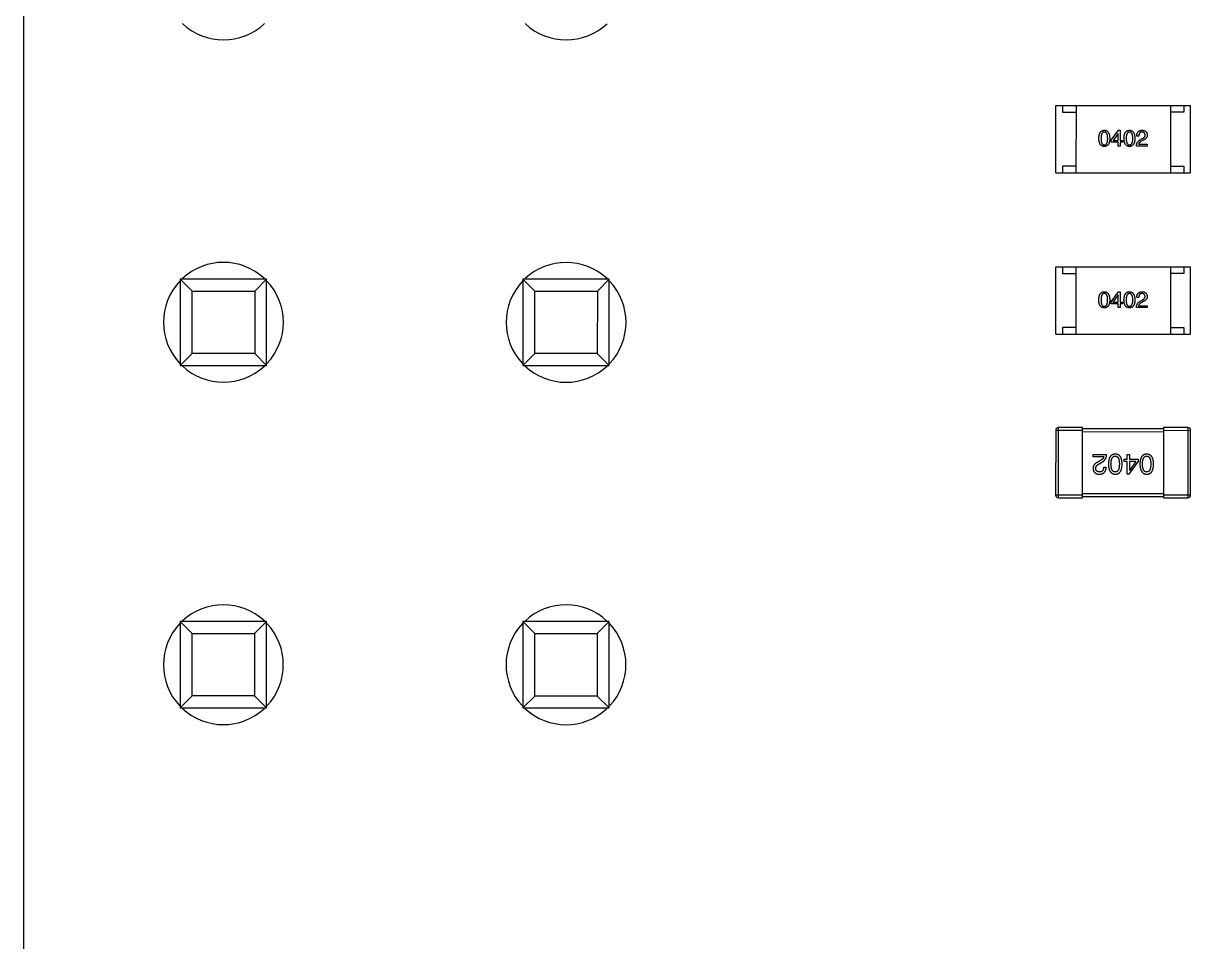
# Model space of a CAD drawing. Header units: inches. Extents: x -29 to 164, y -51 to 83.
# Drawn here: x 113.5 to 122.16, y 5.73 to 12.54 of the extents above; entities that cross this region are included whole.
import ezdxf

# ---------------------------------------------------------------- set-up
doc = ezdxf.new("R2010")
doc.units = ezdxf.units.IN
doc.header["$LTSCALE"] = 1.21
doc.header["$MEASUREMENT"] = 0
doc.layers.get('0').update_dxf_attribs({"linetype": 'CONTINUOUS'})

msp = doc.modelspace()

# ---------------------------------------------------------------- linework, layer by layer
at = {"color": 7, "linetype": 'Continuous'}
for p, q in [((113.5046, 40.2831), (113.5046, -5.7169)), ((121.1583, 11.4316), (121.1584, 11.9316)), ((121.1584, 11.9316), (122.1584, 11.9314)), ((121.2084, 11.9316), (121.2084, 11.8816)), ((121.2084, 11.8816), (121.3084, 11.8816)), ((121.3084, 11.9316), (121.3083, 11.4316)), ((122.0084, 11.9314), (122.0083, 11.4314)), ((122.1084, 11.8814), (122.0084, 11.8814)), ((122.1084, 11.9314), (122.1084, 11.8814)), ((122.1583, 11.4314), (122.1584, 11.9314)), ((121.569, 11.6725), (121.6228, 11.7472)), ((121.6201, 11.7243), (121.5828, 11.6705)), ((121.6208, 11.7243), (121.6201, 11.7243)), ((121.6208, 11.6705), (121.6208, 11.7243)), ((121.6228, 11.7472), (121.6352, 11.7472)), ((121.6352, 11.7472), (121.6352, 11.6705)), ((121.7739, 11.7045), (121.7588, 11.7045)), ((121.7837, 11.6757), (121.7994, 11.6849)), ((121.569, 11.658), (121.569, 11.6725)), ((121.6208, 11.658), (121.569, 11.658)), ((121.5828, 11.6705), (121.6208, 11.6705)), ((121.6208, 11.6292), (121.6208, 11.658)), ((121.6352, 11.6292), (121.6208, 11.6292)), ((121.6352, 11.6705), (121.6529, 11.6705)), ((121.6352, 11.658), (121.6352, 11.6292)), ((121.6529, 11.658), (121.6352, 11.658)), ((121.6529, 11.6705), (121.6529, 11.658)), ((121.8368, 11.6291), (121.7562, 11.6291)), ((121.7726, 11.6429), (121.8368, 11.6429)), ((121.8047, 11.6724), (121.7922, 11.6652)), ((121.8368, 11.6429), (121.8368, 11.6291)), ((121.1583, 11.4316), (122.1583, 11.4314)), ((121.2083, 11.4816), (121.2083, 11.4316)), ((121.3083, 11.4816), (121.2083, 11.4816)), ((122.0083, 11.4814), (122.1083, 11.4814)), ((122.1083, 11.4814), (122.1083, 11.4314)), ((121.158, 10.2341), (121.1581, 10.7341)), ((121.1581, 10.7341), (122.1581, 10.7339)), ((121.2081, 10.7341), (121.2081, 10.6841)), ((121.3081, 10.7341), (121.308, 10.2341)), ((122.0081, 10.7339), (122.008, 10.2339)), ((122.1081, 10.7339), (122.1081, 10.6839)), ((122.158, 10.2339), (122.1581, 10.7339)), ((121.2081, 10.6841), (121.3081, 10.6841)), ((122.1081, 10.6839), (122.0081, 10.6839)), ((114.6681, 10.6429), (114.6679, 10.0029)), ((114.7562, 10.5547), (114.6681, 10.6429)), ((115.3081, 10.6427), (114.6681, 10.6429)), ((115.2199, 10.5546), (115.3081, 10.6427)), ((115.3079, 10.0027), (115.3081, 10.6427)), ((117.2081, 10.6423), (117.2079, 10.0023)), ((117.2962, 10.5542), (117.2081, 10.6423)), ((117.8481, 10.6422), (117.2081, 10.6423)), ((117.7599, 10.5541), (117.8481, 10.6422)), ((117.8479, 10.0022), (117.8481, 10.6422)), ((114.7561, 10.091), (114.7562, 10.5547)), ((114.7562, 10.5547), (115.2199, 10.5546)), ((115.2199, 10.5546), (115.2198, 10.0909)), ((117.2961, 10.0905), (117.2962, 10.5542)), ((117.2962, 10.5542), (117.7599, 10.5541)), ((117.7599, 10.5541), (117.7598, 10.0904)), ((121.5687, 10.4749), (121.6225, 10.5497)), ((121.5687, 10.4605), (121.5687, 10.4749)), ((121.6199, 10.5267), (121.5825, 10.4729)), ((121.5825, 10.4729), (121.6205, 10.4729)), ((121.6205, 10.5267), (121.6199, 10.5267)), ((121.6205, 10.4729), (121.6205, 10.5267)), ((121.6225, 10.5497), (121.635, 10.5497)), ((121.635, 10.5497), (121.635, 10.4729)), ((121.635, 10.4729), (121.6527, 10.4729)), ((121.6527, 10.4729), (121.6527, 10.4605)), ((121.7736, 10.507), (121.7585, 10.507)), ((121.7834, 10.4782), (121.7992, 10.4873)), ((121.8044, 10.4749), (121.792, 10.4677)), ((121.6205, 10.4605), (121.5687, 10.4605)), ((121.6205, 10.4316), (121.6205, 10.4605)), ((121.6349, 10.4316), (121.6205, 10.4316)), ((121.635, 10.4605), (121.6349, 10.4316)), ((121.6527, 10.4605), (121.635, 10.4605)), ((121.8365, 10.4316), (121.7559, 10.4316)), ((121.7723, 10.4454), (121.8366, 10.4454)), ((121.8366, 10.4454), (121.8365, 10.4316)), ((121.158, 10.2341), (122.158, 10.2339)), ((121.208, 10.2841), (121.208, 10.2341)), ((121.308, 10.2841), (121.208, 10.2841)), ((122.008, 10.2839), (122.108, 10.2839)), ((122.108, 10.2839), (122.108, 10.2339)), ((114.6679, 10.0029), (114.7561, 10.091)), ((115.2198, 10.0909), (114.7561, 10.091)), ((115.3079, 10.0027), (115.2198, 10.0909)), ((117.2079, 10.0023), (117.2961, 10.0905)), ((117.7598, 10.0904), (117.2961, 10.0905)), ((117.8479, 10.0022), (117.7598, 10.0904)), ((114.6679, 10.0029), (115.3079, 10.0027)), ((117.2079, 10.0023), (117.8479, 10.0022)), ((121.1577, 9.5214), (121.1576, 9.0414)), ((121.1577, 9.5214), (121.3577, 9.5214)), ((121.1776, 9.0214), (121.1777, 9.5414)), ((121.3577, 9.5414), (121.1777, 9.5414)), ((121.3576, 9.0214), (121.3577, 9.5414)), ((121.9577, 9.5313), (121.3577, 9.5314)), ((121.9577, 9.5413), (121.9576, 9.0213)), ((122.1377, 9.5412), (121.9577, 9.5413)), ((121.9577, 9.5213), (122.1577, 9.5212)), ((122.1377, 9.5412), (122.1376, 9.0212)), ((122.1576, 9.0412), (122.1577, 9.5212)), ((121.3577, 9.5114), (121.9577, 9.5113)), ((121.4346, 9.3254), (121.4346, 9.3427)), ((121.4346, 9.3427), (121.5354, 9.3426)), ((121.5149, 9.3254), (121.4346, 9.3254)), ((121.4903, 9.2976), (121.4747, 9.2885)), ((121.4813, 9.273), (121.501, 9.2844)), ((121.6644, 9.291), (121.6644, 9.3065)), ((121.6644, 9.3065), (121.6866, 9.3065)), ((121.6866, 9.291), (121.6644, 9.291)), ((121.6865, 9.1951), (121.6866, 9.291)), ((121.6866, 9.3065), (121.6866, 9.3426)), ((121.6866, 9.3426), (121.7046, 9.3426)), ((121.7021, 9.1951), (121.7694, 9.2885)), ((121.7046, 9.3426), (121.7046, 9.3065)), ((121.7046, 9.3065), (121.7694, 9.3065)), ((121.7046, 9.291), (121.7046, 9.2237)), ((121.7521, 9.291), (121.7046, 9.291)), ((121.7521, 9.291), (121.7054, 9.2237)), ((121.7694, 9.3065), (121.7694, 9.2885)), ((121.5132, 9.2484), (121.5321, 9.2484)), ((121.7021, 9.1951), (121.6865, 9.1951)), ((121.7046, 9.2237), (121.7054, 9.2237)), ((121.3576, 9.0414), (121.1576, 9.0414)), ((121.1776, 9.0214), (121.3576, 9.0214)), ((121.9576, 9.0513), (121.3576, 9.0514)), ((121.3576, 9.0314), (121.9576, 9.0313)), ((122.1576, 9.0412), (121.9576, 9.0413)), ((121.9576, 9.0213), (122.1376, 9.0212)), ((114.6675, 8.1029), (114.6674, 7.4629)), ((114.7557, 8.0147), (114.6675, 8.1029)), ((115.3075, 8.1027), (114.6675, 8.1029)), ((115.2193, 8.0146), (115.3075, 8.1027)), ((115.3074, 7.4627), (115.3075, 8.1027)), ((117.2075, 8.1023), (117.2074, 7.4623)), ((117.2957, 8.0142), (117.2075, 8.1023)), ((117.8475, 8.1022), (117.2075, 8.1023)), ((117.7593, 8.0141), (117.8475, 8.1022)), ((117.8474, 7.4622), (117.8475, 8.1022)), ((114.7556, 7.551), (114.7557, 8.0147)), ((114.7557, 8.0147), (115.2193, 8.0146)), ((115.2193, 8.0146), (115.2193, 7.5509)), ((117.2956, 7.5505), (117.2957, 8.0142)), ((117.2957, 8.0142), (117.7593, 8.0141)), ((117.7593, 8.0141), (117.7593, 7.5504)), ((114.6674, 7.4629), (114.7556, 7.551)), ((115.2193, 7.5509), (114.7556, 7.551)), ((115.3074, 7.4627), (115.2193, 7.5509)), ((117.2074, 7.4623), (117.2956, 7.5505)), ((117.7593, 7.5504), (117.2956, 7.5505)), ((117.8474, 7.4622), (117.7593, 7.5504)), ((114.6674, 7.4629), (115.3074, 7.4627)), ((117.2074, 7.4623), (117.8474, 7.4622))]:
    msp.add_line(p, q, dxfattribs=at)
for centre, radius, start, end in [((114.9885, 12.8628), 0.4445, 226.85479, 313.12027), ((117.5285, 12.8623), 0.4445, 226.85479, 313.12027), ((114.988, 10.3228), 0.4445, 46.85479, 133.12027), ((117.528, 10.3223), 0.4445, 46.85479, 133.12027), ((114.988, 10.3228), 0.4445, 136.53395, 223.47526), ((114.988, 10.3228), 0.4445, 316.53395, 43.47526), ((117.528, 10.3223), 0.4445, 136.53395, 223.47526), ((117.528, 10.3223), 0.4445, 316.53395, 43.47526), ((114.988, 10.3228), 0.4445, 226.85479, 313.12027), ((117.528, 10.3223), 0.4445, 226.85479, 313.12027), ((121.1777, 9.5214), 0.02, 89.98796, 179.98796), ((122.1377, 9.5212), 0.02, 359.98796, 89.98796), ((121.1776, 9.0414), 0.02, 179.98796, 269.98796), ((122.1376, 9.0412), 0.02, 269.98796, 359.98796), ((114.9875, 7.7828), 0.4445, 46.85479, 133.12027), ((117.5275, 7.7823), 0.4445, 46.85479, 133.12027), ((114.9875, 7.7828), 0.4445, 136.53395, 223.47526), ((114.9875, 7.7828), 0.4445, 316.53395, 43.47526), ((117.5275, 7.7823), 0.4445, 136.53395, 223.47526), ((117.5275, 7.7823), 0.4445, 316.53395, 43.47526), ((114.9875, 7.7828), 0.4445, 226.85479, 313.12027), ((117.5275, 7.7823), 0.4445, 226.85479, 313.12027)]:
    msp.add_arc(centre, radius, start, end, dxfattribs=at)
for points, knots in [([(121.4777, 11.6862), (121.4778, 11.6887), (121.4779, 11.6934), (121.4786, 11.7003), (121.4794, 11.7067), (121.4807, 11.7126), (121.4821, 11.718), (121.4839, 11.723), (121.486, 11.7276), (121.4884, 11.7316), (121.4911, 11.7353), (121.4941, 11.7384), (121.4974, 11.7411), (121.501, 11.7433), (121.505, 11.745), (121.5092, 11.7462), (121.5137, 11.747), (121.5168, 11.7472), (121.5184, 11.7472)], [0, 0, 0, 0, 0.088823, 0.172287, 0.250296, 0.323438, 0.392244, 0.456221, 0.516635, 0.573871, 0.628, 0.680335, 0.731489, 0.782557, 0.834044, 0.886738, 0.942089, 1, 1, 1, 1]), ([(121.5183, 11.6272), (121.5168, 11.6273), (121.5136, 11.6274), (121.5091, 11.6282), (121.5049, 11.6294), (121.501, 11.6311), (121.4974, 11.6332), (121.4941, 11.6358), (121.4911, 11.6388), (121.4884, 11.6423), (121.486, 11.6463), (121.4839, 11.6507), (121.4821, 11.6555), (121.4806, 11.6608), (121.4794, 11.6665), (121.4786, 11.6727), (121.4779, 11.6793), (121.4778, 11.6839), (121.4777, 11.6862)], [0, 0, 0, 0, 0.059135, 0.115606, 0.169241, 0.221578, 0.273261, 0.324749, 0.377329, 0.431642, 0.488541, 0.548597, 0.612232, 0.680174, 0.752504, 0.829777, 0.912307, 1, 1, 1, 1]), ([(121.5184, 11.7335), (121.5174, 11.7334), (121.5155, 11.7333), (121.5127, 11.7328), (121.5101, 11.7319), (121.5077, 11.7306), (121.5055, 11.7289), (121.5035, 11.7268), (121.5017, 11.7244), (121.5001, 11.7216), (121.4987, 11.7185), (121.4974, 11.7149), (121.4964, 11.711), (121.4955, 11.7068), (121.4949, 11.7022), (121.4944, 11.6972), (121.4941, 11.6918), (121.4941, 11.6881), (121.4941, 11.6862)], [0, 0, 0, 0, 0.049764, 0.097007, 0.143217, 0.188577, 0.235116, 0.282997, 0.333719, 0.387776, 0.445989, 0.508679, 0.576563, 0.649481, 0.728235, 0.812722, 0.903548, 1, 1, 1, 1]), ([(121.4941, 11.6862), (121.4941, 11.6843), (121.4941, 11.6806), (121.4944, 11.6753), (121.4949, 11.6703), (121.4955, 11.6657), (121.4964, 11.6614), (121.4974, 11.6575), (121.4986, 11.654), (121.5001, 11.6509), (121.5017, 11.6481), (121.5035, 11.6457), (121.5055, 11.6436), (121.5077, 11.642), (121.5101, 11.6406), (121.5127, 11.6397), (121.5155, 11.6391), (121.5174, 11.6391), (121.5183, 11.639)], [0, 0, 0, 0, 0.096457, 0.187288, 0.27178, 0.350132, 0.423455, 0.491343, 0.554037, 0.612253, 0.666313, 0.717038, 0.764921, 0.811214, 0.856775, 0.902988, 0.950234, 1, 1, 1, 1]), ([(121.5183, 11.639), (121.5194, 11.6391), (121.5213, 11.6392), (121.5242, 11.6398), (121.5268, 11.6408), (121.5293, 11.6422), (121.5316, 11.6439), (121.5336, 11.646), (121.5355, 11.6484), (121.5371, 11.6512), (121.5386, 11.6543), (121.5398, 11.6578), (121.5409, 11.6617), (121.5418, 11.6659), (121.5424, 11.6705), (121.5429, 11.6754), (121.5432, 11.6807), (121.5433, 11.6844), (121.5433, 11.6862)], [0, 0, 0, 0, 0.050879, 0.099377, 0.146973, 0.193618, 0.240619, 0.289461, 0.34047, 0.395283, 0.453059, 0.515633, 0.582666, 0.655287, 0.732971, 0.815933, 0.905166, 1, 1, 1, 1]), ([(121.559, 11.6862), (121.5589, 11.6839), (121.5588, 11.6793), (121.5582, 11.6727), (121.5573, 11.6665), (121.5561, 11.6608), (121.5546, 11.6555), (121.5528, 11.6506), (121.5507, 11.6462), (121.5483, 11.6423), (121.5456, 11.6388), (121.5426, 11.6358), (121.5393, 11.6332), (121.5357, 11.6311), (121.5317, 11.6294), (121.5275, 11.6282), (121.523, 11.6274), (121.5199, 11.6273), (121.5183, 11.6272)], [0, 0, 0, 0, 0.08769, 0.170218, 0.24749, 0.319818, 0.387758, 0.451391, 0.511445, 0.568185, 0.622681, 0.67526, 0.726746, 0.778428, 0.830764, 0.884397, 0.940866, 1, 1, 1, 1]), ([(121.5184, 11.7472), (121.5199, 11.7471), (121.523, 11.7469), (121.5274, 11.7461), (121.5316, 11.7448), (121.5355, 11.743), (121.539, 11.7408), (121.5423, 11.7381), (121.5453, 11.7349), (121.548, 11.7313), (121.5504, 11.7272), (121.5525, 11.7227), (121.5543, 11.7177), (121.5558, 11.7123), (121.5571, 11.7064), (121.558, 11.7001), (121.5587, 11.6933), (121.5589, 11.6886), (121.559, 11.6862)], [0, 0, 0, 0, 0.057415, 0.112361, 0.16496, 0.216437, 0.267441, 0.318839, 0.371478, 0.426325, 0.483626, 0.544235, 0.608673, 0.677374, 0.750405, 0.828394, 0.911525, 1, 1, 1, 1]), ([(121.5433, 11.6862), (121.5433, 11.6881), (121.5432, 11.6918), (121.5429, 11.6972), (121.5425, 11.7022), (121.5418, 11.7068), (121.5409, 11.711), (121.5399, 11.7149), (121.5386, 11.7184), (121.5372, 11.7216), (121.5355, 11.7244), (121.5336, 11.7268), (121.5316, 11.7289), (121.5293, 11.7306), (121.5269, 11.7319), (121.5242, 11.7328), (121.5213, 11.7333), (121.5194, 11.7334), (121.5184, 11.7335)], [0, 0, 0, 0, 0.095719, 0.185854, 0.269738, 0.347952, 0.420315, 0.487894, 0.550245, 0.608186, 0.662454, 0.713283, 0.761375, 0.808209, 0.854301, 0.901312, 0.949396, 1, 1, 1, 1]), ([(121.6642, 11.6862), (121.6643, 11.6886), (121.6645, 11.6934), (121.6651, 11.7002), (121.666, 11.7066), (121.6672, 11.7125), (121.6687, 11.718), (121.6705, 11.723), (121.6725, 11.7275), (121.675, 11.7316), (121.6776, 11.7352), (121.6806, 11.7383), (121.6839, 11.741), (121.6876, 11.7432), (121.6915, 11.7449), (121.6957, 11.7462), (121.7002, 11.747), (121.7033, 11.7471), (121.7049, 11.7472)], [0, 0, 0, 0, 0.088823, 0.172287, 0.250296, 0.323438, 0.392244, 0.456221, 0.516635, 0.573871, 0.628, 0.680335, 0.731489, 0.782557, 0.834044, 0.886738, 0.942089, 1, 1, 1, 1]), ([(121.7049, 11.6272), (121.7033, 11.6273), (121.7002, 11.6274), (121.6957, 11.6282), (121.6915, 11.6294), (121.6875, 11.631), (121.6839, 11.6332), (121.6806, 11.6357), (121.6776, 11.6388), (121.6749, 11.6423), (121.6725, 11.6462), (121.6705, 11.6506), (121.6687, 11.6555), (121.6672, 11.6607), (121.6659, 11.6665), (121.6651, 11.6726), (121.6645, 11.6793), (121.6643, 11.6839), (121.6642, 11.6862)], [0, 0, 0, 0, 0.059135, 0.115606, 0.169241, 0.221578, 0.273261, 0.324749, 0.377329, 0.431642, 0.488541, 0.548597, 0.612232, 0.680174, 0.752504, 0.829777, 0.912307, 1, 1, 1, 1]), ([(121.7049, 11.7334), (121.7039, 11.7334), (121.702, 11.7333), (121.6992, 11.7328), (121.6966, 11.7318), (121.6942, 11.7305), (121.692, 11.7288), (121.69, 11.7268), (121.6882, 11.7244), (121.6866, 11.7216), (121.6852, 11.7184), (121.6839, 11.7149), (121.683, 11.711), (121.6821, 11.7068), (121.6814, 11.7022), (121.681, 11.6972), (121.6807, 11.6918), (121.6806, 11.6881), (121.6806, 11.6862)], [0, 0, 0, 0, 0.049764, 0.097007, 0.143217, 0.188577, 0.235116, 0.282997, 0.333719, 0.387776, 0.445989, 0.508679, 0.576563, 0.649481, 0.728235, 0.812722, 0.903548, 1, 1, 1, 1]), ([(121.6806, 11.6862), (121.6806, 11.6843), (121.6807, 11.6806), (121.681, 11.6753), (121.6814, 11.6703), (121.682, 11.6657), (121.6829, 11.6614), (121.6839, 11.6575), (121.6852, 11.654), (121.6866, 11.6508), (121.6882, 11.648), (121.69, 11.6456), (121.692, 11.6436), (121.6942, 11.6419), (121.6966, 11.6406), (121.6992, 11.6396), (121.702, 11.6391), (121.7039, 11.639), (121.7049, 11.639)], [0, 0, 0, 0, 0.096457, 0.187288, 0.27178, 0.350132, 0.423455, 0.491343, 0.554037, 0.612253, 0.666313, 0.717038, 0.764921, 0.811214, 0.856775, 0.902988, 0.950234, 1, 1, 1, 1]), ([(121.7049, 11.7472), (121.7065, 11.7471), (121.7095, 11.7469), (121.714, 11.746), (121.7181, 11.7447), (121.722, 11.743), (121.7255, 11.7407), (121.7288, 11.738), (121.7318, 11.7349), (121.7345, 11.7313), (121.7369, 11.7272), (121.739, 11.7227), (121.7408, 11.7177), (121.7424, 11.7123), (121.7436, 11.7064), (121.7445, 11.7001), (121.7452, 11.6933), (121.7454, 11.6886), (121.7455, 11.6862)], [0, 0, 0, 0, 0.057415, 0.112361, 0.16496, 0.216437, 0.267441, 0.318839, 0.371478, 0.426325, 0.483626, 0.544235, 0.608673, 0.677374, 0.750405, 0.828394, 0.911525, 1, 1, 1, 1]), ([(121.7298, 11.6862), (121.7298, 11.6881), (121.7297, 11.6918), (121.7295, 11.6971), (121.729, 11.7021), (121.7283, 11.7068), (121.7274, 11.711), (121.7264, 11.7149), (121.7251, 11.7184), (121.7237, 11.7216), (121.722, 11.7243), (121.7202, 11.7268), (121.7181, 11.7288), (121.7158, 11.7305), (121.7134, 11.7318), (121.7107, 11.7328), (121.7079, 11.7333), (121.7059, 11.7334), (121.7049, 11.7334)], [0, 0, 0, 0, 0.095719, 0.185854, 0.269738, 0.347952, 0.420315, 0.487894, 0.550245, 0.608186, 0.662454, 0.713283, 0.761375, 0.808209, 0.854301, 0.901312, 0.949396, 1, 1, 1, 1]), ([(121.7049, 11.639), (121.7059, 11.6391), (121.7078, 11.6392), (121.7107, 11.6398), (121.7134, 11.6408), (121.7158, 11.6421), (121.7181, 11.6438), (121.7201, 11.6459), (121.722, 11.6484), (121.7236, 11.6512), (121.7251, 11.6543), (121.7264, 11.6578), (121.7274, 11.6617), (121.7283, 11.6659), (121.729, 11.6705), (121.7294, 11.6754), (121.7297, 11.6807), (121.7298, 11.6843), (121.7298, 11.6862)], [0, 0, 0, 0, 0.050879, 0.099377, 0.146973, 0.193618, 0.240619, 0.289461, 0.34047, 0.395283, 0.453059, 0.515633, 0.582666, 0.655287, 0.732971, 0.815933, 0.905166, 1, 1, 1, 1]), ([(121.7455, 11.6862), (121.7455, 11.6838), (121.7453, 11.6793), (121.7447, 11.6726), (121.7438, 11.6664), (121.7426, 11.6607), (121.7411, 11.6554), (121.7393, 11.6506), (121.7372, 11.6462), (121.7348, 11.6423), (121.7321, 11.6388), (121.7291, 11.6357), (121.7258, 11.6332), (121.7222, 11.631), (121.7183, 11.6294), (121.7141, 11.6281), (121.7096, 11.6274), (121.7065, 11.6273), (121.7049, 11.6272)], [0, 0, 0, 0, 0.08769, 0.170218, 0.24749, 0.319818, 0.387758, 0.451391, 0.511445, 0.568185, 0.622681, 0.67526, 0.726746, 0.778428, 0.830764, 0.884397, 0.940866, 1, 1, 1, 1]), ([(121.7588, 11.7045), (121.7589, 11.7062), (121.759, 11.7095), (121.7595, 11.7142), (121.7604, 11.7186), (121.7615, 11.7227), (121.763, 11.7264), (121.7647, 11.7299), (121.7668, 11.7331), (121.7692, 11.7359), (121.7719, 11.7384), (121.775, 11.7406), (121.7783, 11.7425), (121.782, 11.7441), (121.7859, 11.7454), (121.7901, 11.7463), (121.7947, 11.7469), (121.7978, 11.7471), (121.7995, 11.7472)], [0, 0, 0, 0, 0.074935, 0.145873, 0.212498, 0.27598, 0.33603, 0.394042, 0.450372, 0.505546, 0.560812, 0.616481, 0.673265, 0.732328, 0.7938, 0.858943, 0.92718, 1, 1, 1, 1]), ([(121.7975, 11.7334), (121.7966, 11.7334), (121.7948, 11.7333), (121.7921, 11.733), (121.7897, 11.7324), (121.7874, 11.7317), (121.7853, 11.7306), (121.7834, 11.7294), (121.7816, 11.7279), (121.7801, 11.7262), (121.7787, 11.7243), (121.7774, 11.7221), (121.7764, 11.7197), (121.7756, 11.7171), (121.7748, 11.7143), (121.7744, 11.7112), (121.774, 11.708), (121.7739, 11.7057), (121.7739, 11.7045)], [0, 0, 0, 0, 0.065945, 0.127767, 0.186553, 0.242898, 0.297728, 0.351599, 0.404854, 0.459191, 0.515338, 0.573322, 0.634405, 0.698538, 0.767039, 0.84022, 0.917406, 1, 1, 1, 1]), ([(121.8211, 11.7124), (121.821, 11.7132), (121.8209, 11.7148), (121.8205, 11.7171), (121.8199, 11.7193), (121.8192, 11.7213), (121.8183, 11.7232), (121.8172, 11.7249), (121.8159, 11.7264), (121.8146, 11.7279), (121.813, 11.7291), (121.8113, 11.7302), (121.8094, 11.7311), (121.8073, 11.7319), (121.8051, 11.7325), (121.8027, 11.733), (121.8001, 11.7332), (121.7984, 11.7333), (121.7975, 11.7334)], [0, 0, 0, 0, 0.069456, 0.136175, 0.198596, 0.258993, 0.316838, 0.37342, 0.428889, 0.48454, 0.540119, 0.597644, 0.65702, 0.718534, 0.783117, 0.851564, 0.923888, 1, 1, 1, 1]), ([(121.7994, 11.6849), (121.8004, 11.6854), (121.8022, 11.6863), (121.8048, 11.6878), (121.8072, 11.6894), (121.8094, 11.691), (121.8114, 11.6926), (121.8132, 11.6942), (121.8149, 11.6959), (121.8163, 11.6976), (121.8176, 11.6994), (121.8187, 11.7011), (121.8196, 11.7029), (121.8203, 11.7048), (121.8208, 11.7066), (121.8211, 11.7085), (121.8212, 11.7105), (121.8211, 11.7118), (121.8211, 11.7124)], [0, 0, 0, 0, 0.084365, 0.165386, 0.24176, 0.314729, 0.38433, 0.449952, 0.513164, 0.5734, 0.630824, 0.68644, 0.740136, 0.792605, 0.844515, 0.896112, 0.947763, 1, 1, 1, 1]), ([(121.7995, 11.7472), (121.8009, 11.7471), (121.8037, 11.7469), (121.8077, 11.7463), (121.8115, 11.7454), (121.815, 11.7443), (121.8183, 11.7429), (121.8213, 11.7413), (121.8241, 11.7395), (121.8266, 11.7374), (121.8288, 11.735), (121.8307, 11.7324), (121.8324, 11.7296), (121.8338, 11.7265), (121.835, 11.7232), (121.8359, 11.7196), (121.8365, 11.7157), (121.8367, 11.7131), (121.8368, 11.7117)], [0, 0, 0, 0, 0.074847, 0.14558, 0.212628, 0.276599, 0.337792, 0.396608, 0.453638, 0.509854, 0.565589, 0.621545, 0.678777, 0.737222, 0.798388, 0.862259, 0.929312, 1, 1, 1, 1]), ([(121.8368, 11.7117), (121.8369, 11.7108), (121.8369, 11.7088), (121.8367, 11.7058), (121.8361, 11.703), (121.8354, 11.7002), (121.8343, 11.6975), (121.8329, 11.6948), (121.8313, 11.6922), (121.8294, 11.6897), (121.8273, 11.6873), (121.8249, 11.6849), (121.8222, 11.6827), (121.8192, 11.6805), (121.816, 11.6783), (121.8125, 11.6763), (121.8087, 11.6743), (121.8061, 11.673), (121.8047, 11.6724)], [0, 0, 0, 0, 0.055083, 0.109453, 0.162685, 0.21614, 0.26961, 0.324284, 0.380202, 0.437433, 0.497084, 0.559152, 0.624288, 0.692446, 0.763862, 0.838743, 0.917269, 1, 1, 1, 1]), ([(121.7562, 11.6291), (121.7562, 11.6305), (121.7563, 11.6331), (121.7567, 11.6369), (121.7573, 11.6405), (121.7581, 11.6441), (121.7591, 11.6475), (121.7603, 11.6508), (121.7617, 11.6539), (121.7633, 11.6569), (121.7652, 11.6597), (121.7672, 11.6624), (121.7694, 11.665), (121.7719, 11.6674), (121.7745, 11.6697), (121.7774, 11.6719), (121.7805, 11.6739), (121.7826, 11.6751), (121.7837, 11.6757)], [0, 0, 0, 0, 0.069512, 0.136307, 0.201431, 0.265186, 0.327322, 0.388242, 0.448098, 0.507757, 0.566952, 0.626243, 0.686026, 0.745963, 0.807549, 0.869906, 0.934172, 1, 1, 1, 1]), ([(121.7922, 11.6652), (121.7908, 11.6644), (121.7881, 11.6628), (121.7844, 11.6602), (121.7812, 11.6576), (121.7785, 11.6548), (121.7762, 11.652), (121.7745, 11.6491), (121.7732, 11.646), (121.7728, 11.6439), (121.7726, 11.6429)], [0, 0, 0, 0, 0.158292, 0.304606, 0.440272, 0.565336, 0.681745, 0.791834, 0.896966, 1, 1, 1, 1]), ([(121.4774, 10.4887), (121.4775, 10.4911), (121.4777, 10.4959), (121.4783, 10.5027), (121.4792, 10.5091), (121.4804, 10.515), (121.4819, 10.5205), (121.4837, 10.5255), (121.4858, 10.53), (121.4882, 10.5341), (121.4908, 10.5377), (121.4939, 10.5408), (121.4972, 10.5435), (121.5008, 10.5457), (121.5047, 10.5474), (121.5089, 10.5487), (121.5134, 10.5495), (121.5165, 10.5496), (121.5181, 10.5497)], [0, 0, 0, 0, 0.088823, 0.172287, 0.250296, 0.323438, 0.392244, 0.456221, 0.516635, 0.573871, 0.628, 0.680335, 0.731489, 0.782557, 0.834044, 0.886738, 0.942089, 1, 1, 1, 1]), ([(121.5181, 10.4297), (121.5165, 10.4298), (121.5134, 10.4299), (121.5089, 10.4307), (121.5047, 10.4319), (121.5008, 10.4335), (121.4971, 10.4357), (121.4938, 10.4382), (121.4908, 10.4413), (121.4882, 10.4448), (121.4857, 10.4487), (121.4837, 10.4531), (121.4819, 10.458), (121.4804, 10.4632), (121.4792, 10.469), (121.4783, 10.4751), (121.4777, 10.4818), (121.4775, 10.4864), (121.4774, 10.4887)], [0, 0, 0, 0, 0.059135, 0.115606, 0.169241, 0.221578, 0.273261, 0.324749, 0.377329, 0.431642, 0.488541, 0.548597, 0.612232, 0.680174, 0.752504, 0.829777, 0.912307, 1, 1, 1, 1]), ([(121.5181, 10.5359), (121.5171, 10.5359), (121.5152, 10.5358), (121.5124, 10.5353), (121.5098, 10.5343), (121.5074, 10.533), (121.5052, 10.5313), (121.5032, 10.5293), (121.5014, 10.5269), (121.4998, 10.5241), (121.4984, 10.5209), (121.4971, 10.5174), (121.4962, 10.5135), (121.4953, 10.5093), (121.4946, 10.5046), (121.4942, 10.4997), (121.4939, 10.4943), (121.4938, 10.4906), (121.4938, 10.4887)], [0, 0, 0, 0, 0.049764, 0.097007, 0.143217, 0.188577, 0.235116, 0.282997, 0.333719, 0.387776, 0.445989, 0.508679, 0.576563, 0.649481, 0.728235, 0.812722, 0.903548, 1, 1, 1, 1]), ([(121.4938, 10.4887), (121.4938, 10.4868), (121.4939, 10.4831), (121.4942, 10.4778), (121.4946, 10.4728), (121.4953, 10.4681), (121.4962, 10.4639), (121.4971, 10.46), (121.4984, 10.4565), (121.4998, 10.4533), (121.5014, 10.4505), (121.5032, 10.4481), (121.5052, 10.4461), (121.5074, 10.4444), (121.5098, 10.4431), (121.5124, 10.4421), (121.5152, 10.4416), (121.5171, 10.4415), (121.5181, 10.4415)], [0, 0, 0, 0, 0.096457, 0.187288, 0.27178, 0.350132, 0.423455, 0.491343, 0.554037, 0.612253, 0.666313, 0.717038, 0.764921, 0.811214, 0.856775, 0.902988, 0.950234, 1, 1, 1, 1]), ([(121.5181, 10.5497), (121.5197, 10.5496), (121.5227, 10.5494), (121.5272, 10.5485), (121.5313, 10.5472), (121.5352, 10.5455), (121.5388, 10.5432), (121.542, 10.5405), (121.545, 10.5374), (121.5477, 10.5338), (121.5501, 10.5297), (121.5522, 10.5252), (121.554, 10.5202), (121.5556, 10.5148), (121.5568, 10.5089), (121.5578, 10.5026), (121.5584, 10.4958), (121.5586, 10.4911), (121.5587, 10.4887)], [0, 0, 0, 0, 0.057415, 0.112361, 0.16496, 0.216437, 0.267441, 0.318839, 0.371478, 0.426325, 0.483626, 0.544235, 0.608673, 0.677374, 0.750405, 0.828394, 0.911525, 1, 1, 1, 1]), ([(121.543, 10.4887), (121.543, 10.4906), (121.543, 10.4943), (121.5427, 10.4996), (121.5422, 10.5046), (121.5415, 10.5093), (121.5406, 10.5135), (121.5396, 10.5174), (121.5383, 10.5209), (121.5369, 10.5241), (121.5352, 10.5268), (121.5334, 10.5293), (121.5313, 10.5313), (121.5291, 10.533), (121.5266, 10.5343), (121.5239, 10.5353), (121.5211, 10.5358), (121.5191, 10.5359), (121.5181, 10.5359)], [0, 0, 0, 0, 0.095719, 0.185854, 0.269738, 0.347952, 0.420315, 0.487894, 0.550245, 0.608186, 0.662454, 0.713283, 0.761375, 0.808209, 0.854301, 0.901312, 0.949396, 1, 1, 1, 1]), ([(121.5181, 10.4415), (121.5191, 10.4415), (121.5211, 10.4417), (121.5239, 10.4423), (121.5266, 10.4433), (121.529, 10.4446), (121.5313, 10.4463), (121.5333, 10.4484), (121.5352, 10.4509), (121.5369, 10.4537), (121.5383, 10.4568), (121.5396, 10.4603), (121.5406, 10.4642), (121.5415, 10.4684), (121.5422, 10.473), (121.5427, 10.4779), (121.543, 10.4832), (121.543, 10.4868), (121.543, 10.4887)], [0, 0, 0, 0, 0.050879, 0.099377, 0.146973, 0.193618, 0.240619, 0.289461, 0.34047, 0.395283, 0.453059, 0.515633, 0.582666, 0.655287, 0.732971, 0.815933, 0.905166, 1, 1, 1, 1]), ([(121.5587, 10.4887), (121.5587, 10.4863), (121.5585, 10.4818), (121.5579, 10.4751), (121.557, 10.4689), (121.5558, 10.4632), (121.5543, 10.4579), (121.5525, 10.4531), (121.5504, 10.4487), (121.548, 10.4448), (121.5453, 10.4413), (121.5423, 10.4382), (121.539, 10.4356), (121.5354, 10.4335), (121.5315, 10.4319), (121.5273, 10.4306), (121.5228, 10.4299), (121.5197, 10.4298), (121.5181, 10.4297)], [0, 0, 0, 0, 0.08769, 0.170218, 0.24749, 0.319818, 0.387758, 0.451391, 0.511445, 0.568185, 0.622681, 0.67526, 0.726746, 0.778428, 0.830764, 0.884397, 0.940866, 1, 1, 1, 1]), ([(121.664, 10.4887), (121.664, 10.4911), (121.6642, 10.4958), (121.6648, 10.5027), (121.6657, 10.5091), (121.6669, 10.515), (121.6684, 10.5205), (121.6702, 10.5254), (121.6723, 10.53), (121.6747, 10.5341), (121.6774, 10.5377), (121.6804, 10.5408), (121.6837, 10.5435), (121.6873, 10.5457), (121.6912, 10.5474), (121.6954, 10.5487), (121.6999, 10.5494), (121.703, 10.5496), (121.7046, 10.5496)], [0, 0, 0, 0, 0.088823, 0.172287, 0.250296, 0.323438, 0.392244, 0.456221, 0.516635, 0.573871, 0.628, 0.680335, 0.731489, 0.782557, 0.834044, 0.886738, 0.942089, 1, 1, 1, 1]), ([(121.7046, 10.4296), (121.703, 10.4297), (121.6999, 10.4299), (121.6954, 10.4306), (121.6912, 10.4318), (121.6873, 10.4335), (121.6837, 10.4356), (121.6804, 10.4382), (121.6773, 10.4412), (121.6747, 10.4447), (121.6723, 10.4487), (121.6702, 10.4531), (121.6684, 10.4579), (121.6669, 10.4632), (121.6657, 10.4689), (121.6648, 10.4751), (121.6642, 10.4817), (121.664, 10.4863), (121.664, 10.4887)], [0, 0, 0, 0, 0.059135, 0.115606, 0.169241, 0.221578, 0.273261, 0.324749, 0.377329, 0.431642, 0.488541, 0.548597, 0.612232, 0.680174, 0.752504, 0.829777, 0.912307, 1, 1, 1, 1]), ([(121.7046, 10.5359), (121.7036, 10.5358), (121.7017, 10.5358), (121.6989, 10.5352), (121.6963, 10.5343), (121.6939, 10.533), (121.6918, 10.5313), (121.6897, 10.5292), (121.6879, 10.5268), (121.6863, 10.524), (121.6849, 10.5209), (121.6837, 10.5174), (121.6827, 10.5135), (121.6818, 10.5092), (121.6812, 10.5046), (121.6807, 10.4996), (121.6804, 10.4943), (121.6804, 10.4906), (121.6803, 10.4887)], [0, 0, 0, 0, 0.049764, 0.097007, 0.143217, 0.188577, 0.235116, 0.282997, 0.333719, 0.387776, 0.445989, 0.508679, 0.576563, 0.649481, 0.728235, 0.812722, 0.903548, 1, 1, 1, 1]), ([(121.6803, 10.4887), (121.6804, 10.4868), (121.6804, 10.4831), (121.6807, 10.4777), (121.6811, 10.4727), (121.6818, 10.4681), (121.6827, 10.4639), (121.6837, 10.46), (121.6849, 10.4565), (121.6863, 10.4533), (121.6879, 10.4505), (121.6897, 10.4481), (121.6917, 10.446), (121.6939, 10.4444), (121.6963, 10.443), (121.6989, 10.4421), (121.7017, 10.4416), (121.7036, 10.4415), (121.7046, 10.4414)], [0, 0, 0, 0, 0.096457, 0.187288, 0.27178, 0.350132, 0.423455, 0.491343, 0.554037, 0.612253, 0.666313, 0.717038, 0.764921, 0.811214, 0.856775, 0.902988, 0.950234, 1, 1, 1, 1]), ([(121.7046, 10.5496), (121.7062, 10.5495), (121.7093, 10.5494), (121.7137, 10.5485), (121.7178, 10.5472), (121.7217, 10.5454), (121.7253, 10.5432), (121.7286, 10.5405), (121.7315, 10.5373), (121.7342, 10.5337), (121.7366, 10.5297), (121.7388, 10.5251), (121.7406, 10.5202), (121.7421, 10.5147), (121.7433, 10.5089), (121.7443, 10.5025), (121.745, 10.4957), (121.7452, 10.4911), (121.7453, 10.4887)], [0, 0, 0, 0, 0.057415, 0.112361, 0.16496, 0.216437, 0.267441, 0.318839, 0.371478, 0.426325, 0.483626, 0.544235, 0.608673, 0.677374, 0.750405, 0.828394, 0.911525, 1, 1, 1, 1]), ([(121.7295, 10.4887), (121.7295, 10.4906), (121.7295, 10.4943), (121.7292, 10.4996), (121.7287, 10.5046), (121.728, 10.5092), (121.7272, 10.5135), (121.7261, 10.5174), (121.7249, 10.5209), (121.7234, 10.524), (121.7217, 10.5268), (121.7199, 10.5292), (121.7178, 10.5313), (121.7156, 10.533), (121.7131, 10.5343), (121.7104, 10.5352), (121.7076, 10.5358), (121.7056, 10.5358), (121.7046, 10.5359)], [0, 0, 0, 0, 0.095719, 0.185854, 0.269738, 0.347952, 0.420315, 0.487894, 0.550245, 0.608186, 0.662454, 0.713283, 0.761375, 0.808209, 0.854301, 0.901312, 0.949396, 1, 1, 1, 1]), ([(121.7046, 10.4414), (121.7056, 10.4415), (121.7076, 10.4416), (121.7104, 10.4422), (121.7131, 10.4432), (121.7155, 10.4446), (121.7178, 10.4463), (121.7199, 10.4484), (121.7217, 10.4508), (121.7234, 10.4536), (121.7249, 10.4568), (121.7261, 10.4603), (121.7272, 10.4641), (121.728, 10.4683), (121.7287, 10.4729), (121.7292, 10.4778), (121.7295, 10.4831), (121.7295, 10.4868), (121.7295, 10.4887)], [0, 0, 0, 0, 0.050879, 0.099377, 0.146973, 0.193618, 0.240619, 0.289461, 0.34047, 0.395283, 0.453059, 0.515633, 0.582666, 0.655287, 0.732971, 0.815933, 0.905166, 1, 1, 1, 1]), ([(121.7453, 10.4887), (121.7452, 10.4863), (121.745, 10.4817), (121.7444, 10.4751), (121.7435, 10.4689), (121.7423, 10.4632), (121.7408, 10.4579), (121.739, 10.4531), (121.7369, 10.4487), (121.7346, 10.4447), (121.7319, 10.4412), (121.7288, 10.4382), (121.7255, 10.4356), (121.7219, 10.4335), (121.718, 10.4318), (121.7138, 10.4306), (121.7093, 10.4299), (121.7062, 10.4297), (121.7046, 10.4296)], [0, 0, 0, 0, 0.08769, 0.170218, 0.24749, 0.319818, 0.387758, 0.451391, 0.511445, 0.568185, 0.622681, 0.67526, 0.726746, 0.778428, 0.830764, 0.884397, 0.940866, 1, 1, 1, 1]), ([(121.7559, 10.4316), (121.7559, 10.4329), (121.756, 10.4355), (121.7564, 10.4393), (121.757, 10.443), (121.7578, 10.4465), (121.7588, 10.45), (121.76, 10.4532), (121.7614, 10.4563), (121.7631, 10.4593), (121.7649, 10.4622), (121.767, 10.4649), (121.7692, 10.4675), (121.7716, 10.4699), (121.7743, 10.4722), (121.7771, 10.4743), (121.7802, 10.4763), (121.7823, 10.4775), (121.7834, 10.4782)], [0, 0, 0, 0, 0.069512, 0.136307, 0.201431, 0.265186, 0.327322, 0.388242, 0.448098, 0.507757, 0.566952, 0.626243, 0.686026, 0.745963, 0.807549, 0.869906, 0.934172, 1, 1, 1, 1]), ([(121.7585, 10.507), (121.7586, 10.5087), (121.7587, 10.5119), (121.7592, 10.5166), (121.7601, 10.521), (121.7612, 10.5251), (121.7627, 10.5289), (121.7645, 10.5324), (121.7666, 10.5355), (121.769, 10.5384), (121.7717, 10.5409), (121.7747, 10.5431), (121.7781, 10.545), (121.7817, 10.5466), (121.7856, 10.5478), (121.7899, 10.5487), (121.7944, 10.5494), (121.7976, 10.5495), (121.7992, 10.5496)], [0, 0, 0, 0, 0.074935, 0.145873, 0.212498, 0.27598, 0.33603, 0.394042, 0.450372, 0.505546, 0.560812, 0.616481, 0.673265, 0.732328, 0.7938, 0.858943, 0.92718, 1, 1, 1, 1]), ([(121.7972, 10.5359), (121.7963, 10.5358), (121.7945, 10.5358), (121.7919, 10.5354), (121.7894, 10.5349), (121.7871, 10.5341), (121.785, 10.5331), (121.7831, 10.5318), (121.7814, 10.5304), (121.7798, 10.5286), (121.7784, 10.5267), (121.7772, 10.5246), (121.7762, 10.5222), (121.7753, 10.5196), (121.7746, 10.5168), (121.7741, 10.5137), (121.7737, 10.5104), (121.7737, 10.5082), (121.7736, 10.507)], [0, 0, 0, 0, 0.065945, 0.127767, 0.186553, 0.242898, 0.297728, 0.351599, 0.404854, 0.459191, 0.515338, 0.573322, 0.634405, 0.698538, 0.767039, 0.84022, 0.917406, 1, 1, 1, 1]), ([(121.8208, 10.5149), (121.8208, 10.5157), (121.8206, 10.5173), (121.8202, 10.5196), (121.8196, 10.5218), (121.8189, 10.5238), (121.818, 10.5257), (121.8169, 10.5274), (121.8157, 10.5289), (121.8143, 10.5303), (121.8127, 10.5315), (121.811, 10.5326), (121.8091, 10.5336), (121.807, 10.5343), (121.8048, 10.5349), (121.8024, 10.5354), (121.7999, 10.5357), (121.7981, 10.5358), (121.7972, 10.5359)], [0, 0, 0, 0, 0.069456, 0.136175, 0.198596, 0.258993, 0.316838, 0.37342, 0.428889, 0.48454, 0.540119, 0.597644, 0.65702, 0.718534, 0.783117, 0.851564, 0.923888, 1, 1, 1, 1]), ([(121.7992, 10.5496), (121.8006, 10.5495), (121.8034, 10.5493), (121.8075, 10.5487), (121.8112, 10.5478), (121.8148, 10.5468), (121.818, 10.5454), (121.8211, 10.5438), (121.8238, 10.5419), (121.8263, 10.5398), (121.8285, 10.5375), (121.8305, 10.5349), (121.8321, 10.532), (121.8336, 10.5289), (121.8347, 10.5256), (121.8356, 10.522), (121.8362, 10.5182), (121.8365, 10.5156), (121.8366, 10.5142)], [0, 0, 0, 0, 0.074847, 0.14558, 0.212628, 0.276599, 0.337792, 0.396608, 0.453638, 0.509854, 0.565589, 0.621545, 0.678777, 0.737222, 0.798388, 0.862259, 0.929312, 1, 1, 1, 1]), ([(121.7992, 10.4873), (121.8001, 10.4878), (121.8019, 10.4888), (121.8045, 10.4903), (121.8069, 10.4919), (121.8091, 10.4934), (121.8111, 10.4951), (121.813, 10.4967), (121.8146, 10.4983), (121.8161, 10.5001), (121.8173, 10.5018), (121.8184, 10.5036), (121.8193, 10.5054), (121.82, 10.5072), (121.8205, 10.5091), (121.8208, 10.511), (121.8209, 10.5129), (121.8209, 10.5142), (121.8208, 10.5149)], [0, 0, 0, 0, 0.084365, 0.165386, 0.24176, 0.314729, 0.38433, 0.449952, 0.513164, 0.5734, 0.630824, 0.68644, 0.740136, 0.792605, 0.844515, 0.896112, 0.947763, 1, 1, 1, 1]), ([(121.8366, 10.5142), (121.8366, 10.5132), (121.8366, 10.5112), (121.8364, 10.5083), (121.8359, 10.5054), (121.8351, 10.5026), (121.834, 10.4999), (121.8327, 10.4973), (121.8311, 10.4947), (121.8292, 10.4922), (121.827, 10.4898), (121.8246, 10.4874), (121.8219, 10.4851), (121.8189, 10.4829), (121.8157, 10.4808), (121.8122, 10.4787), (121.8084, 10.4767), (121.8058, 10.4755), (121.8044, 10.4749)], [0, 0, 0, 0, 0.055083, 0.109453, 0.162685, 0.21614, 0.26961, 0.324284, 0.380202, 0.437433, 0.497084, 0.559152, 0.624288, 0.692446, 0.763862, 0.838743, 0.917269, 1, 1, 1, 1]), ([(121.792, 10.4677), (121.7906, 10.4668), (121.7879, 10.4653), (121.7841, 10.4627), (121.7809, 10.46), (121.7782, 10.4573), (121.776, 10.4545), (121.7742, 10.4515), (121.7729, 10.4485), (121.7725, 10.4464), (121.7723, 10.4454)], [0, 0, 0, 0, 0.158292, 0.304606, 0.440272, 0.565336, 0.681745, 0.791834, 0.896966, 1, 1, 1, 1]), ([(121.4747, 9.2885), (121.473, 9.2878), (121.4697, 9.2862), (121.465, 9.2837), (121.4606, 9.2812), (121.4566, 9.2785), (121.4529, 9.2757), (121.4495, 9.2729), (121.4465, 9.2699), (121.4438, 9.2669), (121.4414, 9.2638), (121.4394, 9.2606), (121.4377, 9.2572), (121.4364, 9.2539), (121.4354, 9.2504), (121.4348, 9.2468), (121.4345, 9.2431), (121.4345, 9.2406), (121.4346, 9.2394)], [0, 0, 0, 0, 0.082731, 0.161257, 0.236138, 0.307554, 0.375712, 0.440848, 0.502916, 0.562567, 0.619798, 0.675716, 0.73039, 0.78386, 0.837315, 0.890547, 0.944917, 1, 1, 1, 1]), ([(121.4542, 9.2386), (121.4542, 9.2394), (121.4541, 9.241), (121.4542, 9.2434), (121.4547, 9.2458), (121.4552, 9.2481), (121.4562, 9.2504), (121.4572, 9.2527), (121.4586, 9.2549), (121.4602, 9.257), (121.462, 9.2592), (121.464, 9.2613), (121.4663, 9.2633), (121.4688, 9.2654), (121.4716, 9.2673), (121.4746, 9.2693), (121.4778, 9.2712), (121.4801, 9.2724), (121.4813, 9.273)], [0, 0, 0, 0, 0.052237, 0.103888, 0.155485, 0.207395, 0.259864, 0.31356, 0.369176, 0.4266, 0.486836, 0.550048, 0.61567, 0.685271, 0.75824, 0.834614, 0.915635, 1, 1, 1, 1]), ([(121.5149, 9.3254), (121.5146, 9.3241), (121.5141, 9.3215), (121.5125, 9.3177), (121.5103, 9.3141), (121.5075, 9.3105), (121.5041, 9.3071), (121.5001, 9.3038), (121.4954, 9.3005), (121.4921, 9.2986), (121.4903, 9.2976)], [0, 0, 0, 0, 0.103034, 0.208166, 0.318255, 0.434664, 0.559728, 0.695394, 0.841708, 1, 1, 1, 1]), ([(121.501, 9.2844), (121.5023, 9.2852), (121.505, 9.2867), (121.5088, 9.2892), (121.5124, 9.2919), (121.5157, 9.2948), (121.5188, 9.2978), (121.5216, 9.301), (121.5241, 9.3044), (121.5264, 9.308), (121.5285, 9.3117), (121.5302, 9.3156), (121.5317, 9.3197), (121.533, 9.324), (121.534, 9.3284), (121.5347, 9.333), (121.5352, 9.3377), (121.5353, 9.341), (121.5354, 9.3426)], [0, 0, 0, 0, 0.065828, 0.130094, 0.192451, 0.254037, 0.313974, 0.373757, 0.433048, 0.492243, 0.551902, 0.611758, 0.672678, 0.734814, 0.798569, 0.863693, 0.930488, 1, 1, 1, 1]), ([(121.5995, 9.3451), (121.5975, 9.345), (121.5936, 9.3448), (121.588, 9.3439), (121.5828, 9.3423), (121.5779, 9.3403), (121.5733, 9.3376), (121.5692, 9.3344), (121.5654, 9.3306), (121.5621, 9.3262), (121.5591, 9.3213), (121.5565, 9.3158), (121.5542, 9.3098), (121.5524, 9.3032), (121.5508, 9.296), (121.5497, 9.2883), (121.549, 9.28), (121.5488, 9.2743), (121.5487, 9.2713)], [0, 0, 0, 0, 0.059134, 0.115603, 0.169236, 0.221572, 0.273254, 0.32474, 0.377319, 0.431815, 0.488555, 0.548609, 0.612242, 0.680182, 0.75251, 0.829782, 0.91231, 1, 1, 1, 1]), ([(121.5487, 9.2713), (121.5488, 9.2683), (121.5491, 9.2625), (121.5499, 9.254), (121.5511, 9.2461), (121.5527, 9.2387), (121.5545, 9.2319), (121.5568, 9.2257), (121.5595, 9.2201), (121.5625, 9.215), (121.5658, 9.2105), (121.5696, 9.2065), (121.5737, 9.2031), (121.5781, 9.2003), (121.583, 9.1982), (121.5881, 9.1965), (121.5937, 9.1954), (121.5975, 9.1952), (121.5995, 9.1951)], [0, 0, 0, 0, 0.088475, 0.171606, 0.249595, 0.322626, 0.391327, 0.455765, 0.516374, 0.573675, 0.628522, 0.681161, 0.732559, 0.783563, 0.83504, 0.887639, 0.942585, 1, 1, 1, 1]), ([(121.5683, 9.2713), (121.5684, 9.2737), (121.5684, 9.2782), (121.5688, 9.2848), (121.5694, 9.291), (121.5702, 9.2967), (121.5713, 9.302), (121.5726, 9.3068), (121.5742, 9.3112), (121.576, 9.3151), (121.5781, 9.3186), (121.5804, 9.3217), (121.583, 9.3243), (121.5858, 9.3264), (121.5889, 9.3281), (121.5922, 9.3293), (121.5958, 9.3301), (121.5982, 9.3302), (121.5995, 9.3303)], [0, 0, 0, 0, 0.094834, 0.184067, 0.267029, 0.344713, 0.417334, 0.484367, 0.546941, 0.604717, 0.65953, 0.710539, 0.759381, 0.806382, 0.853027, 0.900623, 0.949121, 1, 1, 1, 1]), ([(121.5995, 9.2123), (121.5982, 9.2123), (121.5958, 9.2124), (121.5922, 9.2131), (121.5889, 9.2143), (121.5858, 9.2159), (121.583, 9.218), (121.5804, 9.2206), (121.5781, 9.2236), (121.576, 9.2271), (121.5742, 9.231), (121.5726, 9.2354), (121.5713, 9.2403), (121.5702, 9.2456), (121.5694, 9.2514), (121.5688, 9.2576), (121.5684, 9.2643), (121.5684, 9.2689), (121.5683, 9.2713)], [0, 0, 0, 0, 0.050604, 0.098688, 0.145699, 0.191791, 0.238625, 0.286717, 0.337546, 0.391814, 0.449755, 0.512106, 0.579685, 0.652048, 0.730262, 0.814146, 0.904281, 1, 1, 1, 1]), ([(121.6503, 9.2713), (121.6502, 9.2742), (121.65, 9.28), (121.6492, 9.2883), (121.6482, 9.296), (121.6466, 9.3031), (121.6448, 9.3097), (121.6425, 9.3158), (121.6399, 9.3213), (121.6369, 9.3262), (121.6336, 9.3306), (121.6298, 9.3344), (121.6257, 9.3376), (121.6212, 9.3403), (121.6163, 9.3423), (121.611, 9.3439), (121.6054, 9.3448), (121.6015, 9.345), (121.5995, 9.3451)], [0, 0, 0, 0, 0.087693, 0.170223, 0.247496, 0.319826, 0.387768, 0.451403, 0.511459, 0.568358, 0.622671, 0.675251, 0.726739, 0.778422, 0.830759, 0.884394, 0.940865, 1, 1, 1, 1]), ([(121.5995, 9.3303), (121.6007, 9.3303), (121.6031, 9.3302), (121.6066, 9.3295), (121.6099, 9.3284), (121.6128, 9.3267), (121.6156, 9.3246), (121.6181, 9.322), (121.6203, 9.319), (121.6223, 9.3155), (121.6241, 9.3116), (121.6257, 9.3072), (121.6269, 9.3023), (121.628, 9.297), (121.6288, 9.2912), (121.6294, 9.285), (121.6298, 9.2783), (121.6298, 9.2737), (121.6298, 9.2713)], [0, 0, 0, 0, 0.049766, 0.097012, 0.143225, 0.188786, 0.235079, 0.282962, 0.333687, 0.387747, 0.445963, 0.508657, 0.576545, 0.649868, 0.72822, 0.812712, 0.903543, 1, 1, 1, 1]), ([(121.6298, 9.2713), (121.6298, 9.2689), (121.6298, 9.2643), (121.6294, 9.2576), (121.6288, 9.2514), (121.628, 9.2456), (121.6269, 9.2403), (121.6257, 9.2354), (121.6241, 9.231), (121.6223, 9.2271), (121.6203, 9.2236), (121.6181, 9.2206), (121.6156, 9.218), (121.6128, 9.2159), (121.6098, 9.2143), (121.6066, 9.2131), (121.6031, 9.2124), (121.6007, 9.2123), (121.5995, 9.2123)], [0, 0, 0, 0, 0.096452, 0.187278, 0.271765, 0.350519, 0.423437, 0.491321, 0.554011, 0.612224, 0.666281, 0.717003, 0.764884, 0.811423, 0.856783, 0.902993, 0.950236, 1, 1, 1, 1]), ([(121.5995, 9.1951), (121.6015, 9.1952), (121.6054, 9.1953), (121.611, 9.1963), (121.6162, 9.1979), (121.6211, 9.2), (121.6257, 9.2028), (121.6298, 9.2061), (121.6336, 9.21), (121.6369, 9.2146), (121.6399, 9.2196), (121.6425, 9.2253), (121.6448, 9.2316), (121.6466, 9.2384), (121.6481, 9.2458), (121.6492, 9.2538), (121.65, 9.2623), (121.6502, 9.2683), (121.6503, 9.2713)], [0, 0, 0, 0, 0.057911, 0.113262, 0.165956, 0.217443, 0.268511, 0.319665, 0.372, 0.426129, 0.483365, 0.543779, 0.607756, 0.676562, 0.749704, 0.827713, 0.911177, 1, 1, 1, 1]), ([(121.8327, 9.345), (121.8307, 9.3449), (121.8268, 9.3448), (121.8212, 9.3438), (121.8159, 9.3423), (121.811, 9.3402), (121.8065, 9.3376), (121.8023, 9.3344), (121.7986, 9.3306), (121.7952, 9.3262), (121.7922, 9.3212), (121.7896, 9.3158), (121.7874, 9.3097), (121.7855, 9.3031), (121.784, 9.296), (121.7829, 9.2882), (121.7821, 9.2799), (121.7819, 9.2742), (121.7818, 9.2713)], [0, 0, 0, 0, 0.059134, 0.115603, 0.169236, 0.221572, 0.273254, 0.32474, 0.377319, 0.431815, 0.488555, 0.548609, 0.612242, 0.680182, 0.75251, 0.829782, 0.91231, 1, 1, 1, 1]), ([(121.7818, 9.2713), (121.782, 9.2683), (121.7822, 9.2624), (121.7831, 9.2539), (121.7843, 9.246), (121.7858, 9.2387), (121.7877, 9.2319), (121.79, 9.2257), (121.7926, 9.22), (121.7956, 9.2149), (121.799, 9.2104), (121.8027, 9.2065), (121.8068, 9.2031), (121.8113, 9.2003), (121.8161, 9.1981), (121.8213, 9.1965), (121.8268, 9.1954), (121.8307, 9.1952), (121.8326, 9.195)], [0, 0, 0, 0, 0.088475, 0.171606, 0.249595, 0.322626, 0.391327, 0.455765, 0.516374, 0.573675, 0.628522, 0.681161, 0.732559, 0.783563, 0.83504, 0.887639, 0.942585, 1, 1, 1, 1]), ([(121.8015, 9.2713), (121.8015, 9.2736), (121.8016, 9.2782), (121.8019, 9.2848), (121.8025, 9.2909), (121.8034, 9.2967), (121.8044, 9.3019), (121.8058, 9.3068), (121.8073, 9.3111), (121.8092, 9.3151), (121.8113, 9.3186), (121.8136, 9.3216), (121.8161, 9.3242), (121.819, 9.3263), (121.822, 9.328), (121.8254, 9.3293), (121.8289, 9.33), (121.8314, 9.3302), (121.8327, 9.3303)], [0, 0, 0, 0, 0.094834, 0.184067, 0.267029, 0.344713, 0.417334, 0.484367, 0.546941, 0.604717, 0.65953, 0.710539, 0.759381, 0.806382, 0.853027, 0.900623, 0.949121, 1, 1, 1, 1]), ([(121.8326, 9.2122), (121.8314, 9.2123), (121.8289, 9.2124), (121.8253, 9.2131), (121.822, 9.2142), (121.8189, 9.2159), (121.8161, 9.218), (121.8135, 9.2205), (121.8113, 9.2236), (121.8091, 9.227), (121.8073, 9.231), (121.8058, 9.2354), (121.8044, 9.2403), (121.8034, 9.2456), (121.8025, 9.2513), (121.8019, 9.2576), (121.8016, 9.2643), (121.8015, 9.2689), (121.8015, 9.2713)], [0, 0, 0, 0, 0.050604, 0.098688, 0.145699, 0.191791, 0.238625, 0.286717, 0.337546, 0.391814, 0.449755, 0.512106, 0.579685, 0.652048, 0.730262, 0.814146, 0.904281, 1, 1, 1, 1]), ([(121.8326, 9.195), (121.8346, 9.1951), (121.8385, 9.1953), (121.8441, 9.1963), (121.8494, 9.1979), (121.8543, 9.2), (121.8588, 9.2027), (121.8629, 9.2061), (121.8667, 9.21), (121.8701, 9.2145), (121.8731, 9.2196), (121.8757, 9.2253), (121.8779, 9.2315), (121.8798, 9.2383), (121.8813, 9.2457), (121.8824, 9.2537), (121.8832, 9.2623), (121.8834, 9.2682), (121.8835, 9.2713)], [0, 0, 0, 0, 0.057911, 0.113262, 0.165956, 0.217443, 0.268511, 0.319665, 0.372, 0.426129, 0.483365, 0.543779, 0.607756, 0.676562, 0.749704, 0.827713, 0.911177, 1, 1, 1, 1]), ([(121.863, 9.2713), (121.863, 9.2689), (121.8629, 9.2643), (121.8625, 9.2576), (121.862, 9.2513), (121.8612, 9.2455), (121.8601, 9.2403), (121.8588, 9.2354), (121.8573, 9.231), (121.8555, 9.2271), (121.8535, 9.2236), (121.8512, 9.2205), (121.8487, 9.218), (121.846, 9.2159), (121.843, 9.2142), (121.8397, 9.2131), (121.8363, 9.2124), (121.8339, 9.2123), (121.8326, 9.2122)], [0, 0, 0, 0, 0.096452, 0.187278, 0.271765, 0.350519, 0.423437, 0.491321, 0.554011, 0.612224, 0.666281, 0.717003, 0.764884, 0.811423, 0.856783, 0.902993, 0.950236, 1, 1, 1, 1]), ([(121.8835, 9.2713), (121.8834, 9.2742), (121.8832, 9.2799), (121.8824, 9.2882), (121.8813, 9.2959), (121.8798, 9.3031), (121.8779, 9.3097), (121.8757, 9.3157), (121.8731, 9.3212), (121.8701, 9.3261), (121.8667, 9.3305), (121.863, 9.3343), (121.8588, 9.3376), (121.8543, 9.3402), (121.8494, 9.3423), (121.8442, 9.3438), (121.8385, 9.3448), (121.8346, 9.3449), (121.8327, 9.345)], [0, 0, 0, 0, 0.087693, 0.170223, 0.247496, 0.319826, 0.387768, 0.451403, 0.511459, 0.568358, 0.622671, 0.675251, 0.726739, 0.778422, 0.830759, 0.884394, 0.940865, 1, 1, 1, 1]), ([(121.8327, 9.3303), (121.8339, 9.3302), (121.8363, 9.3301), (121.8398, 9.3295), (121.843, 9.3283), (121.846, 9.3266), (121.8487, 9.3245), (121.8513, 9.322), (121.8535, 9.319), (121.8555, 9.3155), (121.8573, 9.3115), (121.8588, 9.3071), (121.8601, 9.3022), (121.8612, 9.2969), (121.862, 9.2912), (121.8625, 9.2849), (121.8629, 9.2783), (121.863, 9.2736), (121.863, 9.2713)], [0, 0, 0, 0, 0.049766, 0.097012, 0.143225, 0.188786, 0.235079, 0.282962, 0.333687, 0.387747, 0.445963, 0.508657, 0.576545, 0.649868, 0.72822, 0.812712, 0.903543, 1, 1, 1, 1]), ([(121.4346, 9.2394), (121.4347, 9.2377), (121.435, 9.2344), (121.4357, 9.2296), (121.4369, 9.2251), (121.4383, 9.221), (121.4401, 9.2171), (121.4422, 9.2135), (121.4446, 9.2103), (121.4474, 9.2073), (121.4505, 9.2047), (121.4539, 9.2024), (121.4577, 9.2004), (121.4618, 9.1987), (121.4662, 9.1973), (121.4709, 9.1962), (121.476, 9.1955), (121.4795, 9.1952), (121.4813, 9.1951)], [0, 0, 0, 0, 0.070688, 0.137741, 0.201612, 0.262778, 0.321223, 0.378455, 0.434411, 0.490146, 0.546362, 0.603392, 0.662208, 0.723401, 0.787372, 0.85442, 0.925153, 1, 1, 1, 1]), ([(121.4837, 9.2123), (121.4826, 9.2124), (121.4804, 9.2125), (121.4772, 9.2128), (121.4742, 9.2135), (121.4715, 9.2142), (121.4689, 9.2152), (121.4665, 9.2163), (121.4644, 9.2177), (121.4624, 9.2192), (121.4607, 9.221), (121.4591, 9.2229), (121.4578, 9.2251), (121.4566, 9.2274), (121.4557, 9.2299), (121.455, 9.2326), (121.4545, 9.2355), (121.4543, 9.2375), (121.4542, 9.2386)], [0, 0, 0, 0, 0.076112, 0.148436, 0.216883, 0.281466, 0.34298, 0.402356, 0.459881, 0.51546, 0.571111, 0.62658, 0.683162, 0.741007, 0.801404, 0.863825, 0.930544, 1, 1, 1, 1]), ([(121.4813, 9.1951), (121.4833, 9.1952), (121.4872, 9.1954), (121.4929, 9.1962), (121.4982, 9.1974), (121.5031, 9.1989), (121.5077, 9.2009), (121.5119, 9.2033), (121.5157, 9.206), (121.519, 9.2092), (121.522, 9.2127), (121.5247, 9.2167), (121.5269, 9.221), (121.5287, 9.2257), (121.5302, 9.2308), (121.5312, 9.2363), (121.5319, 9.2422), (121.532, 9.2463), (121.5321, 9.2484)], [0, 0, 0, 0, 0.07282, 0.141057, 0.2062, 0.267672, 0.326735, 0.383519, 0.439188, 0.494454, 0.549628, 0.605958, 0.66397, 0.72402, 0.787502, 0.854127, 0.925065, 1, 1, 1, 1]), ([(121.5132, 9.2484), (121.5132, 9.2469), (121.5131, 9.2441), (121.5126, 9.24), (121.512, 9.2362), (121.5112, 9.2327), (121.51, 9.2294), (121.5088, 9.2264), (121.5073, 9.2237), (121.5055, 9.2213), (121.5035, 9.2192), (121.5014, 9.2173), (121.4989, 9.2158), (121.4963, 9.2145), (121.4935, 9.2135), (121.4904, 9.2128), (121.4871, 9.2124), (121.4849, 9.2123), (121.4837, 9.2123)], [0, 0, 0, 0, 0.082594, 0.15978, 0.232961, 0.301462, 0.365595, 0.426678, 0.484662, 0.540809, 0.595146, 0.648401, 0.702272, 0.757102, 0.813447, 0.872233, 0.934055, 1, 1, 1, 1])]:
    msp.add_open_spline(points, degree=3, knots=knots, dxfattribs=at)

doc.saveas('drawing.dxf')
